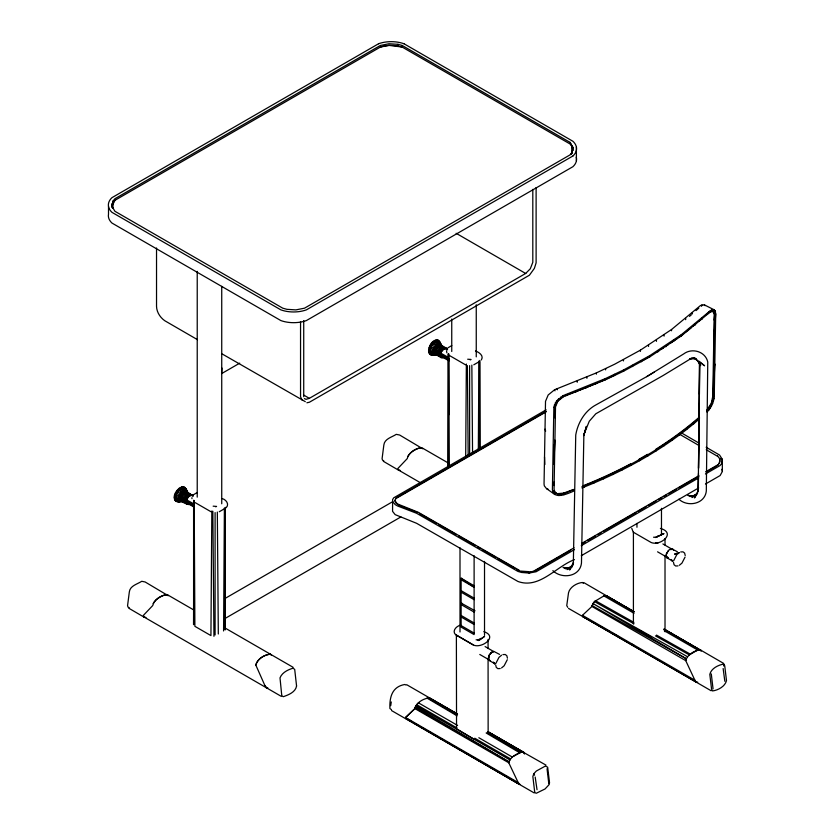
<?xml version="1.0" encoding="UTF-8"?>
<svg xmlns="http://www.w3.org/2000/svg" width="835" height="835" viewBox="0 0 835 835"><rect width="100%" height="100%" fill="white"/><g stroke="black" fill="none" stroke-linecap="round" stroke-linejoin="round"><path stroke-width="1.25" d="M108.508 206.537L108.508 214.188A24.205 13.976 0 0 0 111.974 223.06L280.915 320.598A24.205 13.976 0 0 0 306.351 320.588L572.935 166.687A24.205 13.976 0 0 0 576.265 157.189M193.991 500.875L193.595 624.58L193.772 500.217M197.227 497.138L197.227 271.354M303.721 396.729L303.721 320.64M451.745 351.493L451.745 319.053M460.002 631.991L460.002 547.791M474.113 555.745L474.113 634.6L461.129 627.106L461.129 578.258L462.058 578.478L461.129 579.772L474.113 587.266L461.129 578.258L474.113 585.763M484.519 635.247L484.519 561.412M536.112 187.562L536.112 262.868L534.369 268.39L529.411 275.216L309.388 402.251L306.894 402.783M633.41 623.964L633.41 532.093M636.959 527.25L636.959 523.378M661.477 534.369L661.477 508.317M665.015 631.74L665.015 555.4M665.015 545.046L665.015 538.575M211.829 510.989L210.931 635.592L194.879 626.323L194.2 500.812M223.582 630.968L224.385 507.983M465.68 457.496L466.347 364.039M478.33 449.063L478.904 361.044M698.477 473.476L698.196 491.815L699.657 364.509L699.02 362.108M699.417 363.267L698.53 468.289L699.312 403.336M698.488 477.338L698.342 490.322L694.459 497.931L697.559 493.339M699.417 394.245L699.772 363.079M712.756 397.116L714.217 314.586L712.996 311.121L714.134 312.102L714.687 314.868L713.299 393.65L711.368 403.18L706.535 410.59M723.726 666.027L723.757 664.055C718.267 664.994 711.232 668.386 709.813 674.377L711.577 689.219L712.547 690.931C718.027 690.274 725.124 686.422 726.492 680.609L724.728 665.766L723.757 664.055M713.299 393.65L714.823 363.924C710.909 378.819 718.851 398.42 706.995 410.872L707.036 412.072C711.107 407.929 713.821 402.313 714.238 396.5L715.71 313.835L715.073 310.672L713.226 309.555L710.449 310.557L681.172 334.814L649.734 355.668L623.724 369.874L605.26 378.652L563.051 395.654L556.548 400.925L553.856 407.271L552.394 489.936C554.137 500.489 568.687 493.172 574.146 490.938L574.167 489.686C568.374 491.001 561.788 496.439 555.734 493.026L557.749 493.944M554.033 464.312L554.398 444.147M554.857 417.844L555.045 406.488M554.127 485.542L555.515 406.76L557.832 401.249L563.406 396.75L605.229 379.904L623.693 371.126L649.713 356.921L681.151 336.067L710.188 311.998L713.466 311.403L714.28 309.858L704.312 304.838L700.513 305.495L671.538 329.512L640.414 350.147L614.664 364.217L596.388 372.901L554.617 389.726L548.178 394.976L545.516 401.322L544.044 483.987L544.326 485.886L546.518 488.611L554.889 494.55L556.204 493.308L554.565 492.034L555.035 492.306L553.522 493.391M577.225 382.273L577.246 381.021M581.922 487.922L584.135 487.055L584.156 485.803C625.749 469.093 665.641 447.122 699.542 417.573M585.888 388.108L585.919 386.855M586.911 378.286L586.932 377.034M584.135 487.055L593.915 483.027L593.935 481.774M595.668 384.079L595.699 382.827M593.915 483.027L603.475 478.852L603.496 477.599M603.475 478.852L612.817 474.53L612.848 473.278M612.817 474.53L621.939 470.074L621.96 468.821M621.939 470.074L630.842 465.481L630.863 464.229M630.842 465.481L639.516 460.743L639.537 459.49M639.516 460.743L647.95 455.868L647.97 454.616M647.95 455.868L656.164 450.858L656.185 449.606M656.164 450.858L664.149 445.713L664.169 444.46M664.149 445.713L671.893 440.431L671.914 439.179M671.893 440.431L679.398 435.025L679.419 433.762M685.671 319.659L685.692 318.406M679.398 435.025L686.673 429.472L686.694 428.219M688.426 330.524L688.447 329.272M686.673 429.472L693.697 423.804L693.718 422.552M695.451 324.857L695.482 323.604M555.035 492.306L554.054 489.289L554.2 481.732M575.899 391.991L575.92 390.738M596.367 374.153L596.388 372.901M605.229 379.904L605.26 378.652M605.615 369.874L605.636 368.621M614.581 375.583L614.602 374.33M623.453 360.918L623.474 359.666M623.693 371.126L623.724 369.874M632.596 366.534L632.617 365.281M640.393 351.399L640.414 350.147M641.27 361.795L641.29 360.543M648.524 346.442L648.544 345.189M649.713 356.921L649.734 355.668M656.425 341.348L656.446 340.095M657.917 351.911L657.949 350.658M664.086 336.119L664.107 334.866M665.902 346.765L665.923 345.513M671.517 330.764L671.538 329.512M673.647 341.484L673.668 340.231M681.151 336.067L681.172 334.814M692.392 313.918L692.413 312.666M702.245 319.053L702.266 317.801M574.48 559.638C556.11 566.391 539.535 589.291 517.982 581.484L416.582 523.294L395.174 514.642L392.565 511.354L392.617 499.57L393.713 497.827L546.142 409.828M193.042 496.251L192.123 494.831C187.906 494.477 184.295 500.729 186.706 504.204L188.835 504.528C184.337 504.121 180.725 499.445 175.653 501.104C169.463 494.445 184.723 479.384 186.748 491.658M430.703 354.906L436.298 354.593C423.846 359.3 428.668 338.384 438.051 340.085L441.183 345.189L446.85 348.456L447.184 349.521L446.255 348.111C442.039 347.757 438.427 354.009 440.849 357.474L443.26 357.453M554.179 456.515L554.931 440.097M708.811 311.873L708.727 313.177L706.41 314.576M519.224 570.253L418.262 512.283L397.366 503.881L394.997 500.948L395.07 499.956L395.8 502.952L399.652 505.666M714.405 331.495L715.71 313.835M563.938 494.685L563.594 493.12L557.279 493.662M488.757 656.122L488.496 658.794L489.164 659.89M666.549 553.48L666.132 556.569L666.873 557.79L672.54 561.016L671.194 559.492L672.561 561.527M714.134 320.087L714.687 314.868M719.321 463.54L719.812 459.354L719.927 461.724L718.006 465.231M724.822 681.277L723.141 668.522M267.012 687.904L265.384 686.652L255.823 665.088C257.535 659.086 264.413 654.369 270.467 654.233L271.375 655.287M406.614 719.269L405.58 717.526L414.953 708.623C416.039 702.402 423.836 698.457 429.451 697.841L457.57 714.082L406.822 684.773M603.903 595.908L594.457 601.555L591.838 606.408L685.733 660.631L695.586 681.715L697.736 682.185M192.635 495.739L187.05 491.909L183.909 486.805M446.767 349.02L446.85 348.456M390.717 705.711L391.271 701.964M710.188 311.998L710.449 310.557M572.946 147.325L571.965 152.502L569.992 154.913L304.524 308.178L295.903 309.889L286.927 309.326L282.752 308.178L114.927 211.286L111.963 206.318L112.955 201.131L114.927 198.72L380.395 45.455L389.006 43.744L397.992 44.318L402.167 45.455L569.992 142.347L572.946 147.325L572.946 150.488M194.2 610.208L167.292 594.666C161.416 594.99 154.11 599.405 152.721 605.563L143.349 615.426L144.371 617.316L128.809 608.235M255.823 665.088C257.086 658.836 264.716 654.703 270.394 654.191M448.729 463.258L421.811 447.717C415.934 448.04 408.628 452.455 407.24 458.613L397.867 468.487L398.89 470.376L383.328 461.285M407.271 719.384L405.518 717.495L414.88 708.581L416.707 704.698L418.565 702.913M687.497 656.707L592.871 603.496L686.213 658.711L685.733 660.631C687.299 654.63 694.501 650.402 700.314 649.88L723.569 663.366M561.287 495.385L561.224 493.746M711.931 309.785L711.462 311.351L710.992 311.069M701.504 306.299L701.984 304.744M586.389 426.497L583.748 435.588L586.379 426.403M394.997 500.948L395.957 498.036L546.132 411.342M495.844 663.418L498.986 657.354L501.564 655.214M507.283 659.723L504.142 665.787L501.564 667.927M673.636 560.765L676.767 554.701L679.346 552.572L674.544 554.148L677.06 553.281M685.065 557.081L681.934 563.145L679.346 565.285M481.388 359.927C484.102 355.616 479.008 352.276 475.501 350.95M192.092 495.426C188.292 495.103 185.026 500.749 187.207 503.891M446.234 348.706C442.425 348.383 439.158 354.03 441.35 357.161M660.798 535.318L661.31 534.149M570.973 154.517L571.965 152.502M666.424 553.615L668.992 549.91L671.57 548.741L677.352 551.737M558.845 495.583L559.126 493.913M533.826 773.701L532.855 776.54L534.619 791.382L535.068 792.728L536.289 793.25L545.057 788.96L549.096 784.629L549.534 782.771L547.656 767.156L545.265 766.123L536.31 771.039L533.826 773.701L534.598 775.214M706.149 447.247L719.582 455.054L722.265 459.24L722.379 471.451L720.125 475.553L705.45 484.029M111.963 206.318L114.927 200.327L380.395 47.063C387.398 44.693 395.143 44.954 402.167 47.063L569.992 143.954L571.965 146.365L572.747 150.509M571.171 154.527L572.361 152.544M153.191 603.538C155.874 598.758 161.447 595.762 166.562 594.468M407.71 456.599C410.392 451.818 415.966 448.823 421.08 447.518M715.073 310.672L713.674 311.82M668.136 550.839L666.288 554.419L666.549 556.788M546.059 765.163L522.626 751.886C517.199 753.535 510.154 756.656 508.786 762.793L518.149 782.52L519.902 784.409L405.633 718.267L519.182 784.253M226.181 507.711C229.677 504.246 226.045 499.528 222.11 498.547M715.564 311.998L714.092 312.958M560.588 397.168L561.297 398.034L558.959 399.287L557.373 400.977L557.832 401.249L556.548 400.925M595.512 600.751L592.933 603.528L591.911 606.45L582.465 615.322L583.018 616.731L609.164 631.302M188.397 504.298L181.185 500.718L174.964 500.248M442.529 357.578L441.444 357.818L435.776 354.551L429.795 354.384M696.056 310.599L698.811 308.105M713.215 397.387L714.238 396.5M689.512 316.382L691.432 314.732M693.697 423.804L699.521 418.826M697.298 493.151L691.975 497.545L696.066 494.79L693.3 496.199L695.607 495.259M708.268 312.895L709.729 311.726M714.029 398.681L712.558 399.067M571.954 566.871L567.132 569.595L573.363 564.481L569.606 569.971L573.499 562.383L573.332 563.865L575.743 435.035C577.81 422.76 584.865 410.81 596.044 404.839L646.655 376.668L683.729 353.894C692.027 347.569 705.471 351.441 707.756 361.993L706.316 490.959C705.011 504.142 687.685 507.43 678.865 499.205M193.407 494.769L197.258 492.504M447.925 347.83L451.777 345.554M646.655 376.668L654.191 372.128M696.661 650.601L689.345 654.922L655.454 635.863M378.558 43.754L111.974 197.655A24.205 13.976 0 0 0 111.984 212.351L280.915 309.889A24.205 13.976 0 0 0 306.351 309.879L572.935 155.978M239.728 363.142L221.661 373.579L221.974 368.047M309.211 398.42L525.799 273.369M219.281 511.74L224.364 508.807M473.8 364.801L478.883 361.868M395.978 498.547L546.142 411.853M224.511 598.768L392.346 501.866M640.8 361.513L648.19 357.255M225.043 618.484L400.883 516.938M639.067 459.219L647.511 454.344M574.073 547.812L534.724 570.524L528.993 573.06L521.51 572.455L517.982 571.443L416.582 513.264L397.658 506.02L395.174 504.601L392.565 501.313M581.943 543.261L698.874 475.752M705.627 471.858L717.985 464.719M534.744 571.036L570.722 550.265M583.08 543.126L585.335 541.832M587.579 540.527L595.449 535.986M597.703 534.682L601.075 532.74M603.319 531.436L635.926 512.617M638.18 511.323L646.05 506.772M648.294 505.478L656.164 500.927M658.418 499.633L661.79 497.691M664.034 496.387L666.288 495.092M668.532 493.788L676.402 489.247M678.657 487.953L698.895 476.263M707.882 471.076L716.879 465.878M574.48 549.597L536.091 571.766L528.993 573.06M581.254 545.693L698.676 477.891M705.45 473.988L720.125 465.512L721.67 463.529L722.265 459.24L719.029 458.018L717.526 455.774M460.753 625.081C456.63 625.916 451.672 630.822 455.566 634.704L473.508 645.069C481.764 648.785 498.641 636.552 483.841 631.657M581.254 555.724L698.676 487.932M480.72 638.41L477.777 640.111L478.705 639.787L476.096 639.84M656.404 536.978L658.366 535.84M513.462 756.364L520.779 752.241L487.191 732.545M552.666 491.846L554.294 490.99L553.835 490.709M440.389 356.921L440.932 356.649M186.257 503.641L186.8 503.38M491.084 652.772L493.401 651.717L491.878 652.218L489.164 655.193L488.757 659.431M435.411 354.416L431.789 355.084M112.955 201.131L114.927 200.327L112.955 202.738L112.955 207.905M470.147 359.854L471.076 359.478L467.673 359.217M215.628 506.803L216.557 506.427L213.155 506.167M581.943 486.669L584.156 485.803M566.454 395.007L574.313 392.126M563.594 493.12L573.708 489.414M713.466 401.05L712.088 401.092M655.423 537.542L663.982 533.544L656.352 537.218L653.523 537.218M669.67 549.576L672.373 549.42L662.896 543.94M553.856 407.271L555.515 406.76M689.971 496.564L695.649 494.957M571.975 566.725L565.149 568.625L567.456 568.562M380.395 47.063L389.006 45.351L402.167 47.063L402.167 45.455M554.2 405.163L555.828 404.871L555.359 404.599M691.098 358.319L694.908 357.672L690.096 359.019L691.401 358.298L663.073 375.552L595.814 413.784L589.27 421.247L583.874 434.576L581.473 563.082C579.949 576.943 561.725 579.333 552.864 570.639M442.967 357.798L435.327 353.988L429.096 353.529M177.657 501.804L180.016 501.699L175.653 501.104M176.571 501.637L183.763 501.595M522.251 571.631L528.649 571.641L520.247 571.057M680.692 551.956L683.02 551.841L684.627 553.083L685.222 555.536M678.01 565.89L675.682 566.005L674.075 564.763L673.48 562.31M502.91 654.598L505.238 654.494L506.835 655.726L507.44 658.178M500.217 668.532L497.89 668.647L496.282 667.405L495.687 664.963M525.445 572.09L531.811 571.798M400.487 470.543L398.347 469.959L420.809 482.954M145.968 617.482L143.818 616.898L266.292 687.706M555.129 403.023L556.611 403.044L556.152 402.773M689.23 495.948L691.693 496.126L687.852 495.395L694.083 496.032M569.47 568.165L563.03 567.476L570.472 568.165M689.867 358.768L696.38 358.904L694.741 358.632L704.573 365.782L699.052 361.19M712.62 403.482L711.368 403.18M564.397 568.061L568.228 568.249M265.196 685.775L266.219 687.664L267.816 687.831M441.183 345.189C436.966 344.824 433.355 351.086 435.776 354.551M435.4 354.75L431.987 355.011C424.41 350.418 438.594 334.083 440.89 344.938L440.243 344.103M436.371 354.896L437.091 355.011C426.758 354.979 438.772 336.693 442.529 346.859L438.051 340.085M187.05 491.909C182.834 491.554 179.222 497.806 181.644 501.271M182.239 501.616L182.959 501.731M428.658 352.349L435.035 353.226L449.105 360.824M174.525 499.079L180.903 499.946L193.918 506.949M634.36 611.804L605.688 595.512L633.629 611.648M429.524 697.872L426.946 698.07L457.069 715.835M475.042 610.792L461.129 603.079L462.058 603.298L461.129 604.582L474.113 612.076M428.501 350.888L434.931 352.266L449.011 359.958M174.369 497.608L180.798 498.986L193.824 506.073M668.136 557.592L666.288 556.152M666.873 557.79L668.188 558.177M499.56 654.389L493.777 651.384C490.354 652.271 488.11 655.736 488.339 659.212L490.395 660.819M428.658 349.249L435.035 351.191L449.105 358.987M174.525 495.969L180.903 497.911L193.918 505.102M400.81 506.114L417.114 512.356M546.518 488.611L548.303 489.352M406.04 685.013L404.808 684.491C392.137 686.662 389.423 697.1 389.914 708.55L391.469 709.635M429.096 347.558L435.327 350.084L448.311 357.39M174.964 494.289L181.185 496.804L194.179 504.11M304.41 398.608L306.038 399.318L309.357 398.347L303.742 395.112M222.235 353.998L305.297 401.666M441.35 352.14L429.795 345.899M187.207 498.871L175.653 492.629M383.756 460.763L382.524 460.168L382.086 458.707L383.849 444.982C384.528 438.772 391.886 437.216 396.26 434.357L399.652 435.025L422.719 448.771M129.237 607.713L128.005 607.108L127.567 605.657L129.331 591.932C130.01 585.711 137.368 584.166 141.741 581.296L145.133 581.974L168.2 595.71L167.292 594.666M595.449 600.709L633.89 622.357M656.498 635.091L690.42 654.202M594.457 601.555L633.995 623.787M591.963 605.49L686.213 658.711M611.429 632.586L619.361 637.074M631.834 644.119L634.099 645.392M634.61 627.659L645.914 634.099M648.169 635.393L651.561 637.324M489.091 660.433L494.748 663.658L493.412 662.145L494.779 664.169M408.138 719.321L410.382 720.605M430.359 698.791L456.286 713.654M487.838 731.742L523.91 752.418L524.38 753.786L523.91 752.418L487.922 731.627M657.573 551.82L666.393 556.893M419.4 513.442L436.225 523.107M438.469 524.39L456.421 534.692M458.665 535.986L475.491 545.652M477.735 546.935L479.979 548.219M482.223 549.514L495.687 557.237M497.931 558.531L514.757 568.186M517.001 569.48L519.245 570.764M568.552 608.433L583.018 616.731M479.781 654.463L488.6 659.535M403.994 43.754L572.935 141.282A24.205 13.976 0 0 1 572.946 155.978M449.741 355.689L465.512 364.801M664.535 629.235L700.868 650.256M663.815 629.079L699.584 649.724M631.907 610.823L606.408 595.668M664.326 629.538L696.745 648.252M698.978 649.547L701.212 650.841L700.314 649.88M634.015 613.287L603.83 595.866L607.035 596.086L583.78 582.6M664.201 630.717L697.736 650.079M582.465 615.322L695.106 680.358M696.139 682.091L582.945 616.689L711.149 690.764M461.129 590.669L474.113 598.163M461.129 592.172L474.113 599.676M461.129 615.478L474.113 622.983M461.129 616.992L474.113 624.486M461.129 625.603L474.113 633.097M485.104 646.582L493.537 651.457M195.223 502.639L210.994 511.74M418.492 702.872L457.611 725.458M478.852 737.722L512.387 757.084M416.634 704.656L456.881 727.89M474.76 738.223L510.54 758.869M415.913 705.659L509.809 759.871L508.786 762.793L414.88 708.581M415.005 707.652L508.901 761.864L415.36 706.671M405.518 717.495L518.149 782.52L518.629 783.888M391.594 710.595L534.191 792.926M224.49 627.68L293.095 667.301M266.219 687.664L281.238 696.338M456.15 233.289L525.653 273.462L530.298 268.766L532.803 262.305L532.803 189.378M197.436 339.647L164.745 320.713C160.153 317.488 156.646 312.071 156.531 306.372L156.531 247.985M681.506 432.937L699.427 443.343M679.179 434.012L699.49 445.806M706.253 449.731L717.536 456.286M606.962 596.044L633.89 611.7M664.19 629.308L701.212 650.841M487.828 731.7L522.626 751.886M660.381 528.409C676.684 532.949 660.328 546.403 651.164 542.5L633.212 532.135L631.751 528.346M456.578 635.164L473.142 644.85M427.864 697.736L456.964 714.812M473.706 739.09L456.547 728.725L456.38 634.934M486.147 732.984L519.704 752.763M710.418 405.246L711.514 405.904M709.291 407.219L710.188 408.2M708.007 409.004L708.685 410.288M565.326 395.425L565.786 395.696L565.712 394.485M562.947 396.468L563.406 396.75L563.051 395.654M558.959 399.287L559.419 399.558L558.396 398.953M430.703 344.323L441.882 351.211M176.571 491.053L187.75 497.931M567.727 607.316L566.756 605.605L568.52 592.808C569.846 586.984 576.943 582.934 582.465 582.486L583.331 583.425M431.789 342.893L442.529 350.366M177.657 489.623L188.397 497.086M433.031 341.672L437.895 346.222L443.26 349.646M178.888 488.392L183.763 492.953L189.127 496.366M434.377 340.711L438.782 345.596L444.053 349.072M180.235 487.442L184.65 492.326L189.921 495.802M704.312 304.838L705.095 305.662M435.724 340.116L439.659 345.21L444.857 348.727M181.581 486.836L185.527 491.93L190.714 495.447M438.959 340.607L441.485 345.617M441.778 345.533L442.237 346.097M192.718 495.176L193.167 495.739L186.341 491.794L182.823 486.638M187.645 492.253L188.105 492.817L184.817 487.337M436.955 339.918L440.473 345.074L447.591 349.781M440.744 343.571L439.648 341.473M185.516 488.193L186.602 490.291M696.912 359.854L700.628 365.605L699.73 363.246M672.874 549.117L673.626 550.338M302.27 400.351L300.548 396.886L300.548 321.632M569.992 142.347L571.965 146.365L571.965 152.826M446.902 352.871L446.464 350.731M554.617 389.726L554.983 390.822M545.025 429.148L545.652 431.142M721.857 469.291L722.379 471.451M111.963 205.306L112.558 208.416M535.183 777.041L537.03 789.701M711.284 673.918L713.048 688.844M547.04 768.743L548.804 783.658M185.954 489.362L186.111 490.834M445.535 347.997L445.587 348.602M191.403 494.727L191.455 495.322M557.258 388.567L557.331 389.788M544.524 456.975L544.869 464.51M467.381 365.594L468.174 455.503M212.841 511.239L213.948 636.333M471.848 365.125L472.558 453.332M217.33 512.064L218.311 633.995M448.719 353.863L449.334 466.431M448.812 414.797L448.531 353.915L448.155 467.214L448.113 353.936M479.488 361.722L479.77 448.948M488.068 639.453L488.068 648.576M488.078 658.992L488.141 733.245M576.4 147.106L576.4 160.873M479.885 360.407L479.885 448.938M476.253 304.765L476.253 356.848M469.614 365.647L469.614 454.188M397.992 44.318L397.992 45.925M225.366 507.346L225.366 629.736M224.959 508.672L224.959 629.757M221.734 286.353L221.734 503.787M215.096 512.596L215.096 634.976M193.595 500.885L193.595 624.58M191.946 497.681L191.946 498.641M111.974 203.615L111.974 207.184M378.558 43.744A24.205 13.976 0 0 1 403.994 43.754M655.726 449.334A443.583 260.624 0.9 0 0 686.224 427.948A450.211 264.518 0.9 0 0 699.093 417.302M630.404 463.947A443.583 260.624 0.9 0 1 593.476 481.492M700.826 319.607A450.315 264.58 0.9 0 1 698.905 321.277M694.991 324.575A450.315 264.58 0.9 0 1 693.008 326.203M691.004 327.831A450.315 264.58 0.9 0 1 687.957 330.253M687.069 330.952A450.315 264.58 0.9 0 1 685.264 332.34M683.447 333.729A450.315 264.58 0.9 0 1 680.692 335.795A443.583 260.624 0.9 0 1 678.834 337.163M676.966 338.519A443.583 260.624 0.9 0 1 670.307 343.206M668.365 344.521A443.583 260.624 0.9 0 1 665.432 346.483M663.47 347.788A443.583 260.624 0.9 0 1 661.477 349.072M659.473 350.356A443.583 260.624 0.9 0 1 657.458 351.629M604.77 379.622A450.315 264.58 0.9 0 1 600.01 381.731M597.62 382.774A450.315 264.58 0.9 0 1 575.44 391.719M593.476 481.492A450.211 264.518 0.9 0 1 583.696 485.521M614.111 375.312A443.583 260.624 0.9 0 1 605.949 379.09M175.945 496.449C174.807 499.748 177.782 503.38 181.258 501.47C174.4 499.57 183.669 485.584 187.353 492.337C186.09 483.006 175.903 490.709 175.945 496.449M296.571 686.015C295.548 692.142 288.451 694.929 283.326 696.682L282.105 696.077L281.666 694.626L280.007 677.895C281.99 672.572 288.033 669.628 293.137 668.188L294.703 669.419L296.571 686.015M484.53 636.427L478.695 640.528L484.53 636.427M658.084 542.74L655.726 543.094L658.084 542.74"/></g></svg>
